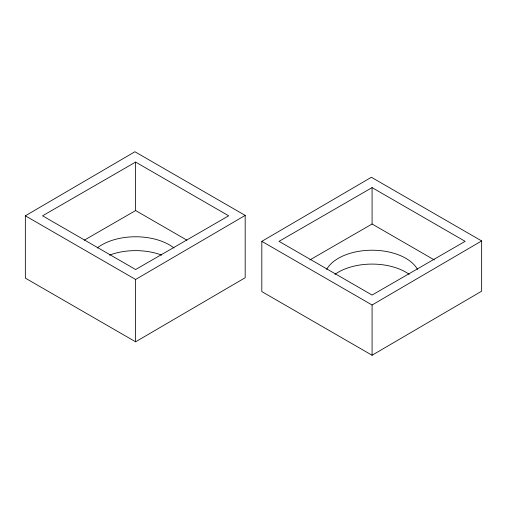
<?xml version="1.0" encoding="UTF-8"?>
<svg xmlns="http://www.w3.org/2000/svg" width="507" height="507" viewBox="0 0 507 507"><rect width="100%" height="100%" fill="white"/><g stroke="black" fill="none" stroke-linecap="round" stroke-linejoin="round"><path stroke-width="0.76" d="M25.35 215.811L134.919 151.745L245.179 215.405L245.179 277.735L135.616 341.8L25.35 278.134L25.35 215.811L135.616 279.471L135.616 341.8M135.616 279.471L245.179 215.405M261.821 241.338L371.384 177.273L481.65 240.933L481.65 291.189L372.081 355.255L261.821 291.595L261.821 241.338L372.081 304.999L372.081 355.255M372.081 304.999L481.65 240.933M135.616 162.082L42.563 215.811L135.616 269.534L228.67 215.811L135.616 162.082L135.616 210.551L186.931 240.172M84.301 240.172L135.616 210.551M372.081 187.615L279.034 241.338L372.081 295.061L465.134 241.338L372.081 187.615L372.081 224.012L309.821 259.958M372.081 224.012L434.347 259.958M326.698 269.363A47.645 27.505 0 0 1 372.081 250.224A47.645 27.505 0 0 1 417.47 269.363M334.931 274.376A47.645 27.505 0 0 1 409.238 274.376M97.192 248.012A47.645 27.505 0 0 1 174.04 248.012M109.531 255.116A47.645 27.505 0 0 1 161.701 255.116"/></g></svg>
